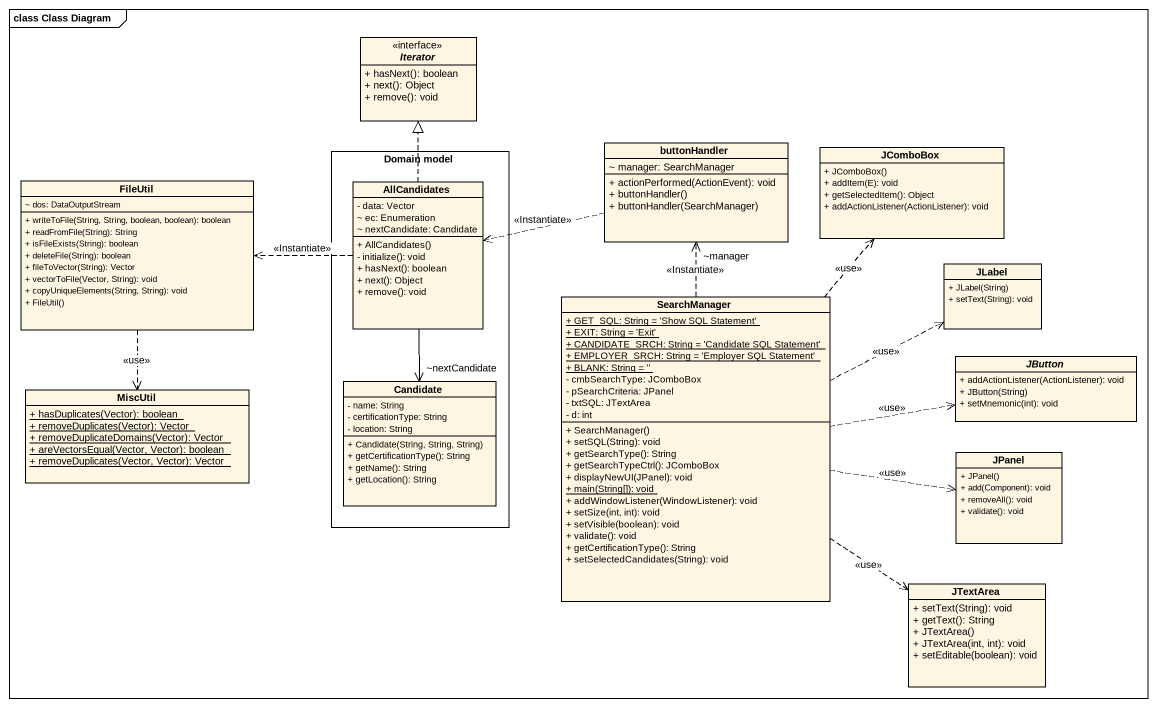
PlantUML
@startuml
mainframe class Class Diagram
hide circle
hide empty members
skinparam classAttributeIconSize 0
interface Iterator {
  + hasNext(): boolean
  + next(): Object
  + remove(): void
}
rectangle "Domain model" as Domain_model {
  class AllCandidates {
    - data: Vector
    ~ ec: Enumeration
    ~ nextCandidate: Candidate
    + AllCandidates()
    - initialize(): void
    + hasNext(): boolean
    + next(): Object
    + remove(): void
  }
  class Candidate {
    - name: String
    - certificationType: String
    - location: String
    + Candidate(String, String, String)
    + getCertificationType(): String
    + getName(): String
    + getLocation(): String
  }
}
class buttonHandler {
  ~ manager: SearchManager
  + actionPerformed(ActionEvent): void
  + buttonHandler()
  + buttonHandler(SearchManager)
}
class JComboBox {
  + JComboBox()
  + addItem(E): void
  + getSelectedItem(): Object
  + addActionListener(ActionListener): void
}
class FileUtil {
  ~ dos: DataOutputStream
  + writeToFile(String, String, boolean, boolean): boolean
  + readFromFile(String): String
  + isFileExists(String): boolean
  + deleteFile(String): boolean
  + fileToVector(String): Vector
  + vectorToFile(Vector, String): void
  + copyUniqueElements(String, String): void
  + FileUtil()
}
class SearchManager {
  {static} + GET_SQL: String = 'Show SQL Statement'
  {static} + EXIT: String = 'Exit'
  {static} + CANDIDATE_SRCH: String = 'Candidate SQL Statement'
  {static} + EMPLOYER_SRCH: String = 'Employer SQL Statement'
  {static} + BLANK: String = ''
  - cmbSearchType: JComboBox
  - pSearchCriteria: JPanel
  - txtSQL: JTextArea
  - d: int
  + SearchManager()
  + setSQL(String): void
  + getSearchType(): String
  + getSearchTypeCtrl(): JComboBox
  + displayNewUI(JPanel): void
  {static} + main(String[]): void
  + addWindowListener(WindowListener): void
  + setSize(int, int): void
  + setVisible(boolean): void
  + validate(): void
  + getCertificationType(): String
  + setSelectedCandidates(String): void
}
class JLabel {
  + JLabel(String)
  + setText(String): void
}
abstract class JButton {
  + addActionListener(ActionListener): void
  + JButton(String)
  + setMnemonic(int): void
}
class MiscUtil {
  {static} + hasDuplicates(Vector): boolean
  {static} + removeDuplicates(Vector): Vector
  {static} + removeDuplicateDomains(Vector): Vector
  {static} + areVectorsEqual(Vector, Vector): boolean
  {static} + removeDuplicates(Vector, Vector): Vector
}
class JPanel {
  + JPanel()
  + add(Component): void
  + removeAll(): void
  + validate(): void
}
class JTextArea {
  + setText(String): void
  + getText(): String
  + JTextArea()
  + JTextArea(int, int): void
  + setEditable(boolean): void
}
buttonHandler .left.> AllCandidates : <<Instantiate>>
FileUtil ..> MiscUtil : <<use>>
AllCandidates .up.|> Iterator
AllCandidates .left.> FileUtil : <<Instantiate>>
AllCandidates --> Candidate
AllCandidates --> "~nextCandidate" Candidate
SearchManager .up.> "~manager" buttonHandler : <<Instantiate>>
SearchManager .up.> JComboBox : <<use>>
SearchManager .right.> JLabel : <<use>>
SearchManager .right.> JButton : <<use>>
SearchManager .right.> JPanel : <<use>>
SearchManager ..> JTextArea : <<use>>
@enduml
